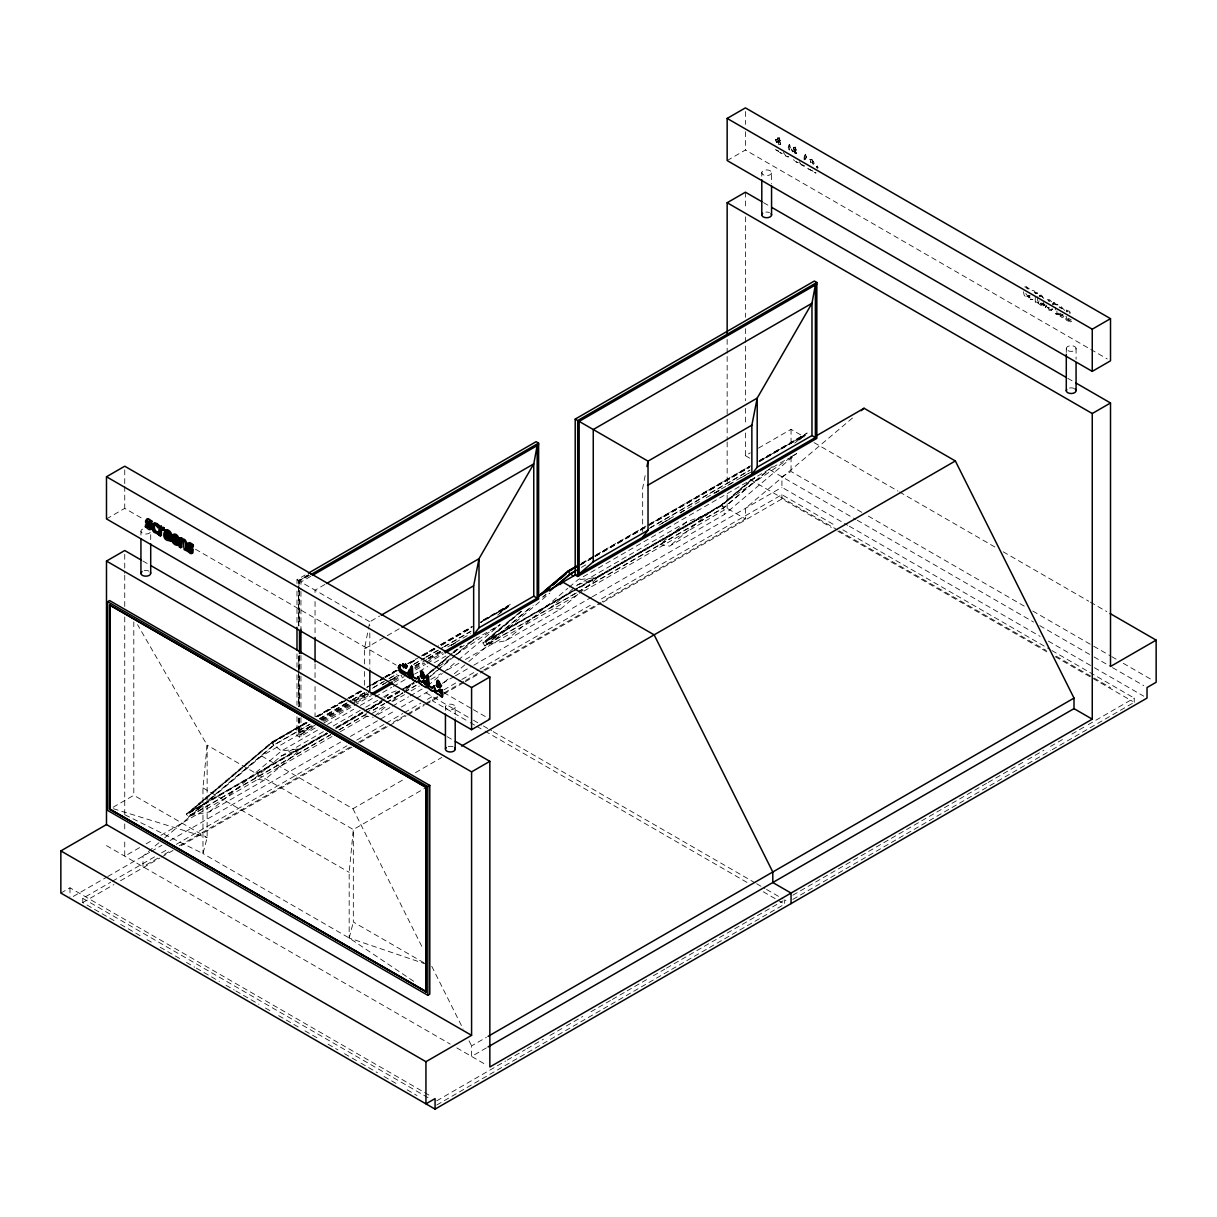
<?xml version="1.0" encoding="UTF-8"?>
<svg xmlns="http://www.w3.org/2000/svg" width="1217" height="1217" viewBox="0 0 1217 1217"><rect width="100%" height="100%" fill="white"/><g stroke="black" fill="none" stroke-linecap="round" stroke-linejoin="round"><path stroke-width="0.75" stroke-dasharray="5 3.75" d="M1043.365 302.364L1042.969 304.098A3.088 1.78 60 0 1 1041.843 304.539L1038.055 301.466L1038.055 303.139L1041.63 305.893L1045.205 304.874M413.674 981.282L349.173 937.988L202.965 853.573L202.965 787.916L207.133 745.139L137.582 624.671M125.077 814.888L202.965 853.573L207.133 837.615L207.133 745.139L353.326 829.553L353.326 922.03L426.65 964.351L349.173 937.988L349.173 872.33L353.326 829.553L426.65 787.232M789.605 144.671C787.019 161.389 788.175 136.38 790.594 147.926L789.407 150.117L789.65 148.641M804.209 159.853C803.448 157.054 805.852 150.436 806.612 157.176L805.411 159.351L805.654 157.875M804.604 159.625L805.608 153.92M1023.451 291.745L1024.136 295.031A4.244 2.449 60 0 0 1025.688 296.705L1027.893 297.8L1030.114 297.298L1026.768 296.081A4.244 2.449 60 0 1 1025.216 294.408L1024.881 293.799M364.461 663.919L364.461 648.828L368.036 630.786M368.386 628.991L369.816 621.765L379.582 616.121M645.162 475.588L642.667 488.215L642.667 531.586M1039.059 296.796L1040.854 294.97L1044.779 298.302M1044.642 304.067L1043.669 305.908M1052.218 308.449L1051.245 310.289L1049.221 310.259L1045.646 307.521L1045.646 305.847L1049.434 308.92A3.088 1.78 60 0 0 1050.256 308.768M349.173 937.988L353.326 922.03M1062.608 314.762L1060.996 315.751L1058.212 313.104M1063.856 316.146L1063.536 316.785A4.305 2.48 60 0 1 1061.939 317.394L1058.136 314.777L1058.136 313.058M798.246 162.743L795.751 161.678L798.246 162.743L798.9 161.876M369.816 690.83L364.461 697.873L364.461 688.442M1066.427 316.846C1064.753 320.71 1071.69 318.854 1070.504 321.881L1067.157 320.649A4.244 2.449 60 0 1 1065.605 318.976L1064.814 316.526M1051.245 310.289L1052.781 309.255M298.454 718.03L298.454 733.106L300.949 734.536L312.237 724.86M330.796 734.764L188.376 817.003L186.429 814.067L271.574 742.218L305.969 722.366M327.738 733.455L301.664 748.516L263.952 780.34L209.187 811.952L190.75 815.39L188.818 812.454L272.106 742.157L306.562 722.274M188.97 812.682L272.273 742.4L306.714 722.502M188.376 817.003L273.506 745.154L309.544 724.358M189.837 816.166L274.053 745.093L310.137 724.252M158.91 842.742L142.998 856.175L142.998 866.717L157.814 858.168M164.706 837.859L261.655 756.046L315.005 725.226M209.187 811.952L281.431 750.98L319.25 729.15M323.418 731.645L281.051 756.122L254.262 778.713L263.952 780.34M383.188 699.014L363.457 715.672L373.132 717.3M384.602 697.828L390.231 693.082L397.107 690.541M374.593 716.068L386.185 706.286M391.996 701.388L413.978 683.346M429.358 672.423L436.538 666.368M437.968 665.151L452.328 653.042M453.774 651.825L456.634 649.406M499.731 613.049L508.341 605.777L480.456 621.872M426.635 675.085L451.553 654.077M452.998 652.86L461.106 645.999M497.738 615.117L510.714 604.149L481.232 621.172M426.771 675.298L433.952 669.244M435.397 668.027L448.312 657.119M454.063 652.282L461.243 646.212M504.325 609.854L508.493 606.005L480.609 622.115M431.198 671.83L434.058 669.411M435.503 668.194L448.434 657.286M454.169 652.434L461.349 646.379M505.876 608.804L508.752 606.385L480.852 622.495M426.984 678.995L437.04 670.521M438.47 669.304L451.401 658.397M452.83 657.18L474.371 639.001M430.422 676.485L455.112 655.659M456.558 654.427L476.881 637.267M427.897 685.688L442.334 673.488M443.779 672.271L456.786 661.303M458.231 660.086L500.126 624.717L454.093 651.308M576.447 592.953L484.838 645.847L482.89 642.911L513.194 617.338M577.816 594.489L560.413 609.169L505.648 640.781L487.211 644.219L485.279 641.283L521.18 610.995M485.431 641.526L521.332 611.223M521.469 611.436L485.674 641.907L577.543 588.861M484.838 645.847L531.008 606.872M542.554 597.136L545.444 594.702M486.298 644.995L533.168 605.442M543.223 596.954L546.098 594.535M444.205 682.281L448.541 678.614M454.337 673.731L467.358 662.748M468.804 661.516L549.841 593.135M505.648 640.781L567.776 588.359M569.221 587.142L577.892 579.824L788.373 458.307M686.692 521.91L659.918 544.516L669.593 546.129L724.358 514.517L796.587 453.561L707.32 514.304L686.692 521.91L577.512 584.951L550.723 607.557L560.413 609.169M579.262 593.257L598.125 577.345L707.32 514.304L669.593 546.129M575.504 589.195L721.498 504.903L751.665 479.452M794.747 443.094L804.802 434.606L758.876 461.137M721.666 505.146L754.692 477.262M799.219 439.702L807.175 432.993L759.682 460.422M754.829 477.475L721.803 505.359L579.186 587.917M799.356 439.915L804.954 434.849L759.028 461.365M754.936 477.642L721.909 505.511L579.079 587.75M802.338 437.648L805.213 435.23L759.271 461.745M772.278 466.628L723.446 507.839L578.44 591.553M578.09 591.994L723.978 507.778L768.992 469.792M852.493 418.024L745.413 508.371L745.413 518.914L602.217 601.594M429.647 672.682L437.481 667.357M439.048 666.292L454.717 655.628M456.269 654.563L500.126 624.717M787.293 156.795L788.859 156.674M800.041 163.823L804.863 165.923M1061.817 315.781L1063.232 314.96M106.487 518.914L124.742 508.371L142.83 518.822M727.158 160.568L745.413 150.026L1089.139 348.473M777.313 138.236L779.443 137.977L779.991 140.929L778.241 140.989L777.313 138.236L779.443 137.977M775.518 139.727L777.602 139.392L777.982 141.796L777.207 139.62L775.518 139.727L776.537 142.511L778.256 142.176L779.063 144.336L780.721 144.199L779.747 141.568L777.982 141.796M778.241 140.989L780.386 140.7M776.537 142.511L775.914 139.499M778.256 142.176L778.667 144.564L780.721 144.199M779.747 141.568L780.325 144.427M776.172 150.208L778.88 151.349L774.438 149.372L776.568 149.98M781.253 153.312L779.747 152.444L782.242 153.509M790.594 147.926L789.209 144.899M793.317 147.47L795.446 147.211L795.994 150.178L794.245 150.239L793.317 147.47L795.446 147.211M791.522 148.976L792.541 151.745L791.522 148.976L793.606 148.626L796.724 153.448L794.671 153.814L794.26 151.425L795.066 153.585L796.724 153.448M793.606 148.626L793.986 151.045L795.751 150.817M794.245 150.239L796.39 149.95M783.292 152.414L785.999 156.05M788.236 157.084L787.688 156.567M806.612 157.176L805.213 154.148M809.731 159.594L811.815 159.244L814.918 164.067L811.42 159.473L809.731 159.594L810.75 162.363L812.454 162.044L813.199 164.158L814.918 164.067M801.334 164.904L802.657 165.664M803.296 166.044L804.239 166.318M810.75 162.363L810.126 159.366M812.454 162.044L813.199 164.158M817.063 168.159L816.516 166.501L817.428 166.151L818.113 167.824M813.078 171.232L806.46 167.855L816.12 172.951M296.994 583.536L296.994 579.733L305.178 575.002M308.297 574.88L298.454 580.57L298.454 625.766M308.494 575.002L298.652 580.676L298.834 625.979L298.971 580.874M298.834 580.783L308.814 575.185M309.316 575.489L299.488 581.163L299.488 588.769M310.791 576.326L300.949 582.015L300.949 589.545M324.924 584.464L315.051 590.154L315.051 593.942M364.461 648.828L385.652 636.597M387.28 635.654L400.317 628.139M113.12 807.236L133.809 795.294L133.809 621.933M745.413 432.933L745.413 455.675L750.296 452.861M758.45 448.145L791.05 429.327L804.209 436.933M1027.452 295.244C1032.974 295.731 1025.688 297.587 1024.805 294.271L1025.885 293.632L1026.783 294.773M1030.038 295.548L1029.034 297.937M1035.256 292.993L1037.66 293.13L1035.256 292.993L1035.256 293.997L1034.663 293.13M1030.403 299.26L1032.807 299.397L1030.403 299.26L1030.403 296.324M1039.866 295.168C1037.371 295.822 1042.984 295.807 1043.152 298.043M315.796 716.691L342.007 701.555M348.564 697.782L364.933 688.32M366.576 687.377L371.489 684.532M373.132 683.589L382.959 677.915M384.587 676.971L396.057 670.354M407.528 663.737L415.712 659.005M422.269 655.218L438.652 645.771M440.28 644.827L471.405 626.846M581.133 563.501L648.296 524.725M649.939 523.782L749.855 466.096M316.405 716.585L345.932 699.532M347.575 698.588L360.704 691.013M367.26 687.225L383.659 677.747M385.302 676.804L395.145 671.13M408.273 663.554L419.759 656.921M421.401 655.978L434.515 648.387M441.086 644.599L472.257 626.603M581.696 563.425L593.181 556.793M594.824 555.85L750.661 465.868M316.557 716.828L342.814 701.677M349.37 697.889L362.499 690.298M372.341 684.623L383.827 677.991M385.454 677.048L396.94 670.415M410.068 662.839L416.625 659.051M423.197 655.263L434.682 648.631M441.239 644.843L472.409 626.846M581.848 563.654L593.333 557.036M594.976 556.078L647.474 525.774M649.117 524.831L749.185 467.054M306.867 722.715L272.41 742.613L189.213 813.062L327.023 733.501M318.337 716.098L347.864 699.045M349.507 698.102L362.636 690.526M372.478 684.836L383.964 678.204M397.092 670.628L385.606 677.26L397.198 670.795M410.205 663.052L416.777 659.264M423.333 655.476L434.819 648.844M441.375 645.056L470.903 628.002M480.745 622.328L508.645 606.218M580.357 564.825L593.485 557.249M595.113 556.291L647.611 525.987M649.254 525.044L749.322 467.267M759.165 461.578L805.106 435.062M1035.256 296.994L1035.256 302.075L1037.66 302.212L1037.66 296.765M272.517 742.781L306.973 722.883M318.443 716.25L347.986 699.212M349.614 698.254L362.742 690.678M372.585 685.004L384.07 678.371M410.312 663.219L416.883 659.431M423.44 655.644L434.925 649.011M441.482 645.223L471.009 628.17M580.463 564.977L593.592 557.401M595.219 556.458L647.718 526.155M649.361 525.212L749.429 467.434M1037.66 302.212L1035.256 302.075M1038.055 303.139L1039.151 300.842M319.371 718.684L350.496 700.718M352.139 699.775L365.237 692.199M373.421 687.468L383.249 681.794M389.805 678.021L396.362 674.233M414.373 663.828L424.201 658.154M425.844 657.21L442.227 647.748M443.855 646.805L471.709 630.741M581.437 567.381L587.994 563.593M650.228 527.661L750.144 469.975M319.98 718.578L351.15 700.581M352.793 699.638L365.921 692.062M372.478 688.259L387.234 679.74M388.877 678.797L397.092 674.066M413.491 664.588L424.976 657.956M426.619 657.013L443.018 647.535M444.661 646.592L470.903 631.44M649.254 528.467L749.322 470.69M319.888 719.658L348.883 702.924M350.481 701.996L366.591 692.686M298.454 733.106L311.567 725.53M321.41 719.84L347.666 704.689M354.223 700.901L367.351 693.325M382.108 684.791L385.393 682.904M387.036 681.961L398.522 675.329M414.921 665.851L421.493 662.063M428.049 658.275L441.178 650.699M447.734 646.912L470.705 633.646M661.957 523.234L673.442 516.601M680.014 512.813L699.699 501.45M706.256 497.662L750.554 472.09M298.652 733.212L311.78 725.636M321.623 719.962L347.864 704.81M354.421 701.007L367.549 693.431M382.321 684.912L388.877 681.124M390.52 680.181L398.72 675.435M415.119 665.973L421.69 662.185M428.247 658.397L441.375 650.821M451.218 645.132L457.775 641.344M658.884 525.242L663.797 522.397M665.44 521.454L670.369 518.609M680.212 512.92L686.768 509.132M714.653 493.037L721.225 489.249M727.781 485.461L734.338 481.673M740.91 477.885L750.752 472.196M312.1 725.819L298.834 733.319L298.652 718.152M321.805 720.068L353.113 702.148M354.603 701.114L367.869 693.629M390.703 680.288L399.039 675.633M415.301 666.079L426.924 659.523M428.43 658.503L441.695 651.004M451.401 645.238L457.957 641.45M714.835 493.144L721.407 489.356M1042.665 304.387L1043.76 303.763A3.088 1.78 60 0 1 1042.939 303.915L1040.991 302.896M322.551 720.89L350.542 704.734M352.185 703.791L368.645 694.283M393.334 680.029L401.823 675.1M414.723 667.677L423.12 662.809M429.54 659.127L441.132 652.403M300.949 734.536L315.599 726.077M323.752 721.377L354.695 703.517M356.322 702.574L369.36 695.044M393.806 680.927L401.945 676.226M414.982 668.696L424.763 663.052M426.391 662.109L442.684 652.708M296.994 716.615L296.994 735.631L299.488 737.061L315.705 727.705M323.889 722.974L371.428 695.531M394.384 682.281L404.211 676.606M415.697 669.974L425.524 664.299M427.167 663.356L443.551 653.894M1052.766 304.752L1053.861 302.531A3.651 2.099 60 0 1 1054.911 303.17L1056.706 305.467L1056.706 304.128L1055.611 304.752L1058.014 304.889L1056.706 304.128M1045.646 307.521L1046.726 305.224M327.479 724.404L353.782 709.222M360.369 705.419L373.513 697.828M375.171 696.869L391.6 687.377M393.258 686.434L406.402 678.843M414.632 674.096L417.918 672.195M419.561 671.236L427.775 666.49M434.363 662.702L445.863 656.054M790.016 457.364L796.587 453.561M333.199 726.001L364.157 708.127M365.785 707.183L382.092 697.782M383.72 696.839L390.231 693.082M188.818 812.454L326.612 732.893M336.455 727.203L362.696 712.051M364.339 711.108L380.754 701.631M387.31 697.843L400.439 690.267M402.082 689.324L413.552 682.691M485.279 641.283L573.861 590.139M186.429 814.067L326.764 733.121M335.496 728.009L363.335 711.93M364.978 710.987L403.877 688.609M405.52 687.666L414.115 682.615M482.89 642.911L577.299 588.48M578.942 587.537L722.046 504.842L723.978 507.778M189.107 812.895L326.917 733.349M363.001 712.508L336.759 727.66L363.107 712.675M369.557 708.72L381.043 702.087M387.615 698.299L404.014 688.822M405.657 687.879L413.856 683.148M485.568 641.739L577.436 588.709M369.664 708.887L381.149 702.255M387.721 698.467L404.12 688.989M405.763 688.046L413.963 683.315M335.892 728.755L363.594 712.751M370.105 708.994L381.514 702.407M388.04 698.649L399.45 692.062M405.961 688.29L410.859 685.475L405.702 687.377M1055.611 313.819L1058.014 313.956L1055.611 313.819L1055.611 307.384M190.75 815.39L330.872 734.49M339.011 729.789L366.713 713.786M373.223 710.028L384.633 703.441M386.261 702.513L402.553 693.097M404.181 692.169L417.203 684.639M487.211 644.219L576.812 592.496M338.995 730.033L366.865 713.953M373.421 710.165L384.891 703.532M386.534 702.589L402.933 693.127M404.561 692.184L416.047 685.551M1058.136 314.777L1059.231 314.138L1063.034 316.77A4.305 2.48 60 0 0 1064.19 316.572L1063.11 317.196M60.85 893.065L69.978 887.802L431.792 1096.684M139.559 847.625L124.742 856.175L124.742 839.091M146.146 843.822L152.718 840.019M160.948 835.273L332.135 736.437M340.364 731.691L369.983 714.592M371.641 713.634L386.443 705.084M393.03 701.281L404.546 694.633M411.133 690.83L419.363 686.084M430.894 679.421L440.767 673.731M447.354 669.928L458.87 663.28M465.457 659.477L577.375 594.854M583.962 591.051L727.158 508.371L745.413 518.914M861.773 512.311L791.05 471.496L781.923 476.76L781.923 487.302L847.701 525.272M377.97 714.501L390.855 707.062M392.467 706.134L408.562 696.839M410.175 695.911L423.06 688.472M73.263 896.442L106.062 877.503M107.704 876.559L149.585 852.372M151.227 851.428L161.846 845.298M170.045 840.567L340.654 742.066M350.39 736.437L394.825 710.789M401.336 707.031L427.745 691.788M442.349 683.346L454.078 676.576M455.477 675.77L472.181 666.125M473.839 665.167L591.629 597.167M592.344 596.756L781.923 487.302M1070.504 321.881L1071.584 321.242L1068.237 320.025A4.244 2.449 60 0 1 1066.685 318.352L1065.955 316.496M114.033 920.615L82.756 902.558L82.756 898.344L110.656 882.234M112.299 881.275L154.97 856.646M161.542 852.858L168.098 849.07M176.313 844.324L346.997 745.778M356.84 740.088L384.739 723.993M386.382 723.035L402.797 713.558M404.44 712.614L420.854 703.137M427.41 699.349L432.339 696.504L432.339 700.718L468.56 721.635M443.825 689.872L460.239 680.394M461.882 679.451L478.296 669.974M479.939 669.031L593.181 603.647M601.381 598.916L781.923 494.68L836.246 526.048M164.401 854.364L170.973 850.561M179.203 845.815L350.39 746.979M358.619 742.233L386.595 726.077M393.182 722.274L406.341 714.668M407.999 713.725L424.459 704.217M426.102 703.274L437.618 696.626M444.205 692.823L463.951 681.414M465.609 680.47L482.069 670.963M483.712 670.004L600.574 602.537M82.756 902.558L113.942 884.546M120.498 880.758L159.899 858.015M161.542 857.072L173.027 850.44M181.227 845.693L351.926 747.147M360.126 742.416L388.025 726.306M389.668 725.362L406.082 715.885M407.725 714.942L424.14 705.464M425.767 704.506L442.182 695.044M443.825 694.086L463.525 682.722M465.168 681.779L483.225 671.343M484.853 670.4L601.381 603.13M603.024 602.172L781.923 498.894L831.317 527.402M261.655 756.046L352.93 808.742L403.953 779.291M415.469 772.643L441.817 757.43M486.404 1047.883L471.587 1056.432L471.587 1045.89L486.404 1037.34M436.72 1100.807L505.648 1060.996M507.291 1060.053L525.348 1049.632M526.991 1048.689L543.406 1039.212M549.962 1035.424L564.734 1026.889M566.377 1025.946L582.791 1016.469M590.99 1011.723L610.691 1000.359M612.334 999.416L625.462 991.825M627.105 990.881L646.79 979.518M653.362 975.73L664.847 969.097M666.49 968.139L783.018 900.869M792.86 895.18L986.531 783.368M988.174 782.425L1025.916 760.625M1027.559 759.682L1043.973 750.204M1050.545 746.417L1065.316 737.882M1071.873 734.094L1086.644 725.56M1088.287 724.617L1134.244 698.086L1134.244 702.3M436.72 1105.021L784.661 904.14L784.661 899.911L787.855 901.767M792.86 899.393L1050.545 750.63M1052.188 749.687L1132.601 703.259M1040.733 296.613L1041.737 296.537M1048.324 300.995L1049.815 301.162M1032.138 290.574L1033.948 290.741L1036.336 293.373L1036.336 292.369M1047.457 299.549L1049.739 299.854L1052.37 302.683M577.512 584.951L598.125 577.345L577.892 579.824M281.051 756.122L301.664 748.516L281.431 750.98L274.053 745.093L272.106 742.157M1044.749 305.284L1041.828 304.828L1039.151 302.516M1052.34 309.666L1049.419 309.209L1046.726 306.897M817.428 166.151L817.459 167.931M816.516 166.501L817.718 168.052M1066.259 311.719L1068.009 311.795L1066.214 310.837M1062.913 315.157L1059.779 313.195M792.541 151.745L794.26 151.425M1071.112 319.599L1067.72 318.185M1060.205 307.673L1062.487 308.814M1066.183 310.046L1069.241 311.202L1071.097 313.408M113.333 808.712L207.133 837.615L133.809 795.294M1059.216 306.821L1061.954 308.51M1054.241 304.28L1053.861 302.531M1025.825 286.269L1029.278 288.84M1024.744 286.893L1026.053 287.471M1026.539 287.851L1028.274 289.098M1047.959 300.143L1049.419 301.01M814.234 172.358L815.725 173.164M785.315 155.654L786.654 156.43M1090.782 349.431L1107.227 358.924M763.5 202.63L770.087 206.434M1067.75 378.289L1074.337 382.092M814.082 442.623L897.948 491.044M899.591 492.003L994.974 547.072M1003.204 551.818L1088.728 601.198M1090.371 602.141L1106.816 611.634M868.345 516.114L1024.577 606.325M1032.807 611.071L1092.014 645.253M1093.657 646.197L1110.102 655.689M1111.745 656.648L1116.674 659.492M1123.261 663.295L1152.864 680.379M745.413 455.675L750.341 458.535M770.087 469.929L855.931 519.492M857.24 520.252L1033.552 622.039M1039.79 625.644L1092.744 656.222M1094.068 656.967L1110.847 666.657M1112.49 667.616L1143.737 685.643M849.344 526.231L1040.124 636.369M1048.354 641.116L1092.744 666.749M1094.402 667.707L1143.737 696.185M842.833 529.851L1050.286 649.604M1051.929 650.563L1134.244 698.086M750.341 479.604L837.509 529.927M839.152 530.886L1046.377 650.517M1056.234 656.222L1092.425 677.108M1094.068 678.052L1110.513 687.544M837.904 531.205L1048.628 652.875M1055.215 656.678L1132.601 701.357M296.994 579.733L369.816 621.765L369.816 625.508M195.465 549.202L396.103 665.045M443.794 692.579L471.755 708.72M473.398 709.663L489.842 719.156M425.95 692.823L471.846 719.323M473.504 720.266L481.734 725.028M483.377 725.971L491.607 730.732M493.25 731.676L755.027 882.812M756.67 883.755L764.9 888.516M766.558 889.46L783.018 898.967M470.203 722.579L475.147 725.438M476.79 726.382L483.377 730.185M485.02 731.143L748.44 883.223M763.257 891.772L776.431 899.378M778.074 900.337L784.661 904.14M142.83 560.976L149.417 564.779M447.08 736.635L453.667 740.438M202.965 787.916L349.173 872.33M106.487 845.632L450.214 1044.08M456.786 1047.883L486.8 1065.21M82.756 898.344L428.49 1097.947M120.62 924.418L140.381 935.827M146.968 939.63L153.555 943.418M160.142 947.222L179.888 958.631M186.475 962.434L194.705 967.196M196.348 968.139L219.41 981.45M225.997 985.253L234.227 989.999M235.87 990.957L258.917 1004.253M265.504 1008.056L272.091 1011.859M278.678 1015.663L298.424 1027.072M305.011 1030.875L319.828 1039.424M328.058 1044.186L337.946 1049.891M344.533 1053.679L359.35 1062.243M360.993 1063.186L377.453 1072.694M384.04 1076.497L398.857 1085.047M407.087 1089.808L416.975 1095.513M1042.224 296.781L1043.79 298.393M1048.582 307.277L1049.434 307.886M1026.692 287.881L1027.756 288.885M1054.348 304.326L1053.816 303.794A3.651 2.099 60 0 0 1052.766 303.155M1069.241 312.526L1070.093 313.636M793.53 159.686L794.488 160.811M721.498 504.903L723.446 507.839L724.358 514.517M271.574 742.218L273.506 745.154M799.295 161.648L800.436 163.595M352.93 808.742L423.273 949.336M431.746 966.283L463.114 1028.943M469.047 1040.809L471.587 1045.89M1064.616 310.381L1060.905 306.395L1059.231 306.075L1059.231 307.779M795.37 151.045L796.329 153.677M795.051 147.44L795.994 150.178M779.047 138.206L779.991 140.929M793.712 147.242L794.64 150.01M777.709 138.008L778.637 140.761M1052.811 303.642L1053.116 304.661M1076.071 348.305L1076.071 359.304M1066.29 348.777L1066.29 352.443M1056.934 310.959L1056.934 314.595M791.05 429.327L791.05 443.992M791.05 456.831L791.05 471.496M781.923 494.68L781.923 498.894M771.563 172.981A4.898 2.83 0 0 1 763.88 175.065A4.898 2.83 0 0 1 764.595 170.182A4.898 2.83 0 0 1 771.563 172.981L771.563 183.98M761.796 172.51L761.796 176.176M745.413 111.538L745.413 124.377M745.413 131.71L745.413 150.026M745.413 192.195L745.413 209.248M745.413 216.839L745.413 317.302M745.413 328.681L745.413 400.712M745.413 408.288L745.413 425.357M727.158 339.421L727.158 354.603M727.158 356.505L727.158 417.248M727.158 419.15L727.158 440.037M727.158 441.938L727.158 485.598M727.158 495.091L727.158 508.371M455.204 707.229A4.898 2.83 0 0 1 447.521 709.313A4.898 2.83 0 0 1 448.221 704.43A4.898 2.83 0 0 1 455.204 707.229L455.204 718.228M445.437 706.758L445.437 710.424M369.816 632.962L369.816 668.437M364.461 671.465L364.461 686.555M315.051 601.502L315.051 635.517M315.051 663.858L315.051 678.98M315.051 686.54L315.051 716.767M300.949 591.416L300.949 629.083M300.949 655.446L300.949 674.279M300.949 676.165L300.949 708.172M300.949 717.589L300.949 736.224M299.488 590.671L299.488 624.899M299.488 655.309L299.488 668.62M299.488 676.226L299.488 706.651M299.488 718.06L299.488 737.061M298.971 656.191L298.971 673.138L298.652 656.009M298.971 675.024L298.971 707.031L298.652 674.842M298.971 718.334L298.971 733.41M298.454 655.887L298.454 669.076M298.454 670.963L298.454 706.742M296.994 591.127L296.994 625.355M296.994 653.879L296.994 667.175M296.994 674.781L296.994 705.206M150.71 534.628L150.71 541.961M140.929 531.433L140.929 535.1M124.742 469.884L124.742 484.549M124.742 486.374L124.742 508.371M124.742 554.328L124.742 573.313M124.742 575.215L124.742 607.481M124.742 616.973L124.742 816.318M124.742 823.909L124.742 831.5M69.978 887.802L69.978 896.579M150.254 532.407A4.898 2.83 0 0 1 142.648 533.35A4.898 2.83 0 0 1 143.028 528.863M144.169 570.682A4.898 2.83 0 0 1 148.991 571.184M448.221 746.584A4.898 2.83 0 0 1 453.12 746.827M1069.515 388.04A4.898 2.83 0 0 1 1074.352 388.542M765.812 212.108A4.898 2.83 0 0 1 769.479 212.579M1034.298 292.399A3.195 1.841 60 0 1 1035.317 293.282M1068.009 350.709A4.898 2.83 0 0 0 1076.011 349.051A4.898 2.83 0 0 0 1069.515 345.871A4.898 2.83 0 0 0 1068.009 350.709"/><path stroke-width="1.5" d="M442.167 696.945C439.763 677.702 446.73 704.704 439.078 694.451L438.12 694.481C430.635 688.685 434.682 691.302 438.12 694.481M423.242 680.197L422.132 682.113L419.363 680.881L417.75 676.804L418.754 677.048L419.759 680.653L422.512 681.885M434.302 688.229L434.15 685.825L435.032 689.096C437.42 694.055 440.828 686.327 439.824 691.667L441.497 693.188L439.443 691.895C440.432 686.555 437.025 694.283 434.636 689.324L434.697 688.001M409.277 675.055L408.227 672.256L409.444 670.019L410.159 678.477L400.089 672.393L398.385 667.357L399.967 664.543L400.484 665.273C397.366 670.826 408.349 672.484 409.277 675.055C406.858 673.016 396.499 670.232 400.484 665.273M398.887 665.653L398.355 668.118M164.706 532.742C164.949 525.714 173.316 532.422 171.506 536.773L170.41 537.397L164.98 534.248L165.36 536.423A3.088 1.78 60 0 0 166.486 538.173L169.178 539.527L171.354 538.842C169.924 530.764 180.055 536.499 178.001 541.778L179.082 541.139C179.812 537.914 176.313 532.103 172.86 534.628M425.098 681.566L425.098 684.167L423.425 682.661L423.546 680.151M425.494 683.939L423.82 682.433L423.942 679.923L422.558 681.733M417.75 676.804L417.537 678.158L418.146 676.576M434.15 685.825L432.567 687.894L429.312 685.992L428.551 677.337L427.395 675.435L428.932 686.221L432.172 688.122L433.754 686.053M425.098 684.167L424.703 681.779L426.087 680.562C428.065 687.438 425.676 687.879 422.116 685.232C414.632 679.451 418.678 682.068 422.116 685.232M441.102 693.416L440.706 691.028L442.09 689.811M440.873 692.336L440.706 691.028M150.741 523.401C139.21 514.928 154.574 527.95 150.315 529.547A4.244 2.449 60 0 1 148.763 529.441L145.416 526.794C144.138 523.812 153.296 531.281 147.926 524.923C142.556 521.971 147.394 515.825 150.817 521.819L150.817 523.447L151.897 521.195L148.276 518.64L146.74 519.218L146.633 521.089M186.962 549.065C199.421 559.972 177.545 535.617 192.286 545.764L192.286 547.391L189.822 544.973L188.27 545.353L192.134 550.099L191.784 553.492A4.244 2.449 60 0 1 190.232 553.385L186.886 550.738L186.886 549.019L188.042 548.441L191.845 551.514M326.567 583.506L533.761 463.89L533.761 596.178L478.996 627.789L473.656 634.833L473.656 585.788L478.996 558.725L533.761 463.89L537.169 445.62L537.169 598.155L444.327 651.764M646.942 466.567L648.022 461.152L757.202 398.111L811.967 303.276L815.375 285.006L815.375 437.527L579.155 573.922L593.257 561.828L648.022 530.216L648.022 461.152L579.155 421.386L816.835 284.154M751.863 425.174L757.202 398.111L757.202 467.176L751.863 474.204L751.863 425.174L647.566 485.385M164.98 533.076L165.618 531.646L167.185 531.844L169.133 535.48L170.213 534.856L166.06 532.453L164.98 533.076L171.506 536.773M166.06 532.453L166.699 531.023M177.728 540.363L172.555 537.458L173.21 536.028L175.674 536.91L176.708 539.861M172.555 537.458L174.959 535.252M188.057 543.588L189.746 542.569L192.256 544.014L193.366 545.14L192.286 547.391M408.227 672.256L409.444 670.019M418.1 680.988L416.564 681.839L412.365 679.497L410.388 668.285C414.997 662.033 409.551 679.208 416.564 678.645L412.928 676.987L411.392 666.186M410.388 668.285L411.787 665.958M433.708 690.465L431.29 690.678L427.745 687.605L426.406 677.534L427.395 675.435M426.406 677.534L427.791 675.207M153.144 523.964L154.422 522.702L157.176 523.645L158.864 525.257L158.864 526.976L157.693 527.554C151.806 518.625 151.882 536.347 158.864 531.616L157.769 533.959L153.966 532.194A4.305 2.48 60 0 1 152.384 529.73C148.961 523.416 156.385 521.378 158.864 526.976M422.36 674.933C425.22 673.427 421.371 668.818 420.61 672.864L422.36 674.933L423.683 673.016M438.363 684.182C441.223 682.661 437.375 678.052 436.614 682.098L438.363 684.182L439.687 682.265M420.61 672.864L421.949 670.993M436.614 682.098L437.953 680.242M403.04 664.056C406.417 668.346 403.01 661.12 402.082 665.577L403.801 667.661C404.774 663.691 407.649 670.78 404.546 666.399M403.801 667.661L404.942 666.171M404.409 665.638L405.58 664.132L407.269 666.201L406.25 667.783M422.618 676.043L421.249 674.461L422.618 676.043L423.79 674.522L425.478 676.591C424.535 681.216 421.173 673.838 424.459 678.188M423.014 675.815L423.79 674.522M438.622 685.277L437.253 683.695L438.622 685.277L439.793 683.771L441.482 685.84L440.067 687.666L438.744 686.038L440.067 687.666M439.018 685.049L439.793 683.771M402.082 665.577L403.435 663.828M423.136 676.576L421.934 678.021L420.276 675.983L421.249 674.461M420.276 675.983L421.63 674.233M439.139 685.81L437.937 687.27L436.279 685.217L437.648 683.467M405.854 668.011L407.269 666.201M424.064 678.417L425.478 676.591M421.934 678.021L422.74 676.804M437.937 687.27L438.744 686.038M642.667 537.245L648.022 530.216M416.899 678.827L417.933 677.93M424.9 681.566L426.087 680.562M539.177 595.417L568.035 571.062L576.219 566.331M539.846 595.235L542.721 592.816M545.596 590.397L567.137 572.218M539.998 595.478L542.873 593.044M545.748 590.625L550.054 586.99M552.929 584.571L565.859 573.663M545.992 591.006L548.761 588.419M553.187 584.951L557.386 581.148M560.368 578.881L565.996 573.876M549.765 591.051L569.967 573.998L576.523 570.21M556.154 586.046L570.514 573.937L575.428 571.092M559.972 584.601L562.862 582.152L654.138 634.848L772.795 871.996L772.795 882.523L791.05 893.065L791.05 903.607M861.18 410.692L864.07 408.258L955.345 460.954L1074.003 698.086L1074.003 708.629L488.047 1046.924M106.487 476.76L124.742 466.217L489.842 677.002L489.842 719.156L471.587 729.698L106.487 518.914L106.487 476.76L471.587 687.544L489.842 677.002M727.158 118.414L745.413 107.872L1110.513 318.656L1110.513 360.825L1092.257 371.368L727.158 160.568L727.158 118.414L1092.257 329.199L1110.513 318.656M146.907 520.922C147.729 520.83 154.148 526.063 151.395 528.923A4.244 2.449 60 0 1 149.843 528.802M150.817 521.819L151.897 521.195M145.416 525.075L146.572 524.497L150.376 527.57M145.416 526.794L146.496 526.17M149.645 528.011L150.725 527.372M157.693 527.554L158.864 525.257M158.986 526.094L161.389 526.231L160.294 528.208L158.986 526.094L158.986 535.161L160.294 535.936L161.389 535.313L161.389 528.863L162.378 528.65M160.294 526.855L161.389 526.231M160.294 535.936L160.294 529.486L161.389 528.863M106.487 561.067L471.587 771.867L471.587 1035.348L106.487 824.563L106.487 561.067L124.742 550.525L141.187 560.033M727.158 333.717L727.158 202.737L745.413 192.195L761.857 201.687M160.294 528.208L162.089 527.965A3.651 2.099 60 0 1 163.139 528.543L164.234 527.919L163.139 530.14L160.294 529.486M158.986 535.161L161.389 535.313M170.41 537.397C166.47 518.412 157.312 542.873 171.354 540.515L171.354 538.842L167.566 537.549A3.088 1.78 60 0 1 166.44 535.799L166.227 535.115M179.34 537.853L181.744 537.99L180.664 539.618L179.34 537.853L179.34 546.92L180.664 547.68L181.744 547.057L181.744 540.287L182.763 540.089A3.195 1.841 60 0 1 183.28 540.15M180.664 538.614L181.744 537.99M180.664 547.68L180.664 540.911L181.744 540.287M178.001 541.778L172.555 538.629L172.951 540.804A3.088 1.78 60 0 0 174.061 542.554L176.769 543.908L178.945 543.223L178.945 544.881C175.415 546.798 171.536 542.234 171.278 538.842M179.34 546.92L181.744 547.057M192.286 545.764L193.366 545.14M180.664 540.911L181.683 540.713A3.195 1.841 60 0 1 183.143 541.291L184.193 549.719L186.597 549.856C187.129 546.676 187.357 537.762 181.744 538.994M192.21 547.346L193.366 546.768L190.308 544.075M186.886 550.738L188.042 548.441M191.115 551.955L192.195 551.316M107.628 601.67L109.576 600.544L429.784 785.421L429.784 994.152L427.836 995.278L107.628 810.416L107.628 601.67L427.836 786.532L429.784 785.421M109.697 604.971L426.3 787.429L426.011 991.84L109.591 809.275L109.591 605.047L426.148 787.521M308.464 573.101L536.134 441.665L538.629 443.094L538.629 598.992L445.194 652.936M575.2 419.104L814.34 281.036L816.835 282.481L816.835 438.379L577.695 576.447L575.2 575.002L575.2 419.104L577.695 420.55L816.835 282.481M310.959 574.546L538.629 443.094M312.434 575.382L538.629 444.783M381.225 615.178L478.996 558.725L478.996 627.789M401.945 627.196L473.656 585.788M109.697 809.214L109.986 604.803L109.697 809.214L426.148 991.749M1110.102 613.535L1156.15 640.127L1156.15 682.281L1147.023 687.544L1147.023 698.086L435.077 1109.128L60.85 893.065L60.85 850.911L106.487 824.563M399.967 664.543L400.089 665.501M405.58 664.132L406.874 666.414M568.567 571.001L576.782 566.27M576.934 566.498L568.735 571.229L572.157 569.556M398.841 670.445L410.54 678.249M757.202 467.176L811.967 435.564L811.967 303.276L593.257 429.54L593.257 561.828M410.95 669.411L410.783 668.057M538.173 596.406L576.037 574.546M816.333 435.808L864.07 408.258M370.987 694.101L392.163 681.87M411.194 671.175L411.346 669.183M410.159 678.477L410.357 672.651M408.851 673.655L408.623 672.027M373.071 694.588L392.741 683.224M411.194 674.233L411.589 670.947M411.331 676.606L411.589 674.005M411.742 678.356L411.726 676.378M412.365 679.497L412.137 678.128M413.308 680.288L413.947 680.668M414.601 681.048L416.564 681.839M426.954 678.66L426.787 677.306M422.132 682.113L422.953 681.505M427.213 680.409L427.35 678.432M426.163 687.711L426.437 682.007M427.213 683.467L427.593 680.181M424.429 686.54L426.543 687.483M427.334 685.84L427.593 683.239M427.745 687.605L432.567 691.089M436.279 685.217L438.333 687.042M441.482 685.84L439.398 684M438.85 689.674L439.945 689.172M438.135 691.347L438.957 690.739M439.078 694.451L442.562 696.732M461.562 746.036L955.345 460.954M471.587 771.867L489.842 761.325L489.842 1066.974L1092.257 719.171L1092.257 413.521L727.158 202.737M1092.257 413.521L1110.513 402.979L1110.513 666.475L1156.15 640.127M60.85 850.911L425.95 1061.696L471.587 1035.348M488.047 1036.382L1074.003 698.086M161.389 527.585L163.184 527.341A3.651 2.099 60 0 1 164.234 527.919M180.664 539.618C186.277 538.386 186.049 547.3 185.516 550.495M158.864 533.335L157.83 533.229M171.354 540.515L168.661 539.724M178.945 544.881L177.743 544.714M167.383 530.886L168.767 531.54M162.911 528.741L164.234 529.517M771.73 207.377L1066.107 377.346M1075.98 383.036L1110.513 402.979M811.967 435.564L815.375 437.527M1074.003 708.629L1092.257 719.171M533.761 596.178L537.169 598.155M151.897 522.823L151.288 522.063M163.078 530.095L163.139 528.543M173.635 536.834L176.419 538.431M158.864 531.616C153.448 533.898 152.657 520.085 157.769 525.881M178.945 543.223L175.157 541.93A3.088 1.78 60 0 1 174.031 540.181L173.635 538.005M157.693 532.209L157.769 533.959M170.197 539.42L170.274 541.139M177.773 543.801L177.849 545.505M185.273 549.095L186.597 549.856M151.06 565.722L445.437 735.677M455.31 741.381L489.842 761.325M109.986 809.046L426.3 991.657M190.582 552.381L189.107 551.286M176.252 544.105L173.331 541.2M175.856 535.586L177.347 537.153M156.537 532.711L155.061 531.57A4.305 2.48 60 0 1 153.89 530.019M570.514 573.937L573.466 576.295M149.006 524.299L147.47 522.823M437.557 680.47L439.291 682.494M421.554 671.221L423.288 673.244M437.009 681.87L438.759 683.954M421.006 672.636L422.755 674.705M402.462 665.349L404.196 667.433M423.394 674.75L425.083 676.819M420.671 675.754L422.329 677.808M150.223 525.379L150.771 526.292M568.035 571.062L569.967 573.998M169.498 532.316L170.091 533.715M409.064 670.248L409.962 672.879M409.247 673.427L409.673 674.827M425.691 680.79L426.041 682.235M164.782 533.837L164.98 534.887M189.35 544.729L193.214 549.476L192.864 552.868A4.244 2.449 60 0 1 191.921 552.944M1092.257 329.199L1092.257 371.368M1076.071 362.97L1076.071 390.459M1066.29 354.269L1066.29 390.931M771.563 185.805L771.563 215.135M761.796 179.842L761.796 214.664M579.155 421.386L579.155 575.595M577.695 420.55L577.695 576.447M471.587 687.544L471.587 729.698M455.204 720.053L455.204 749.383M445.437 714.09L445.437 748.911M435.077 1109.128L435.077 1098.586L425.95 1103.849L425.95 1061.696M427.836 786.532L427.836 995.278M426.011 787.597L425.889 991.901M369.816 670.293L369.816 690.83M315.051 637.404L315.051 661.972M300.949 629.083L300.949 653.559M299.488 630.604L299.488 653.407M296.994 627.257L296.994 650.076M150.71 543.786L150.71 573.116M140.929 538.766L140.929 573.587M150.436 572.401A4.898 2.83 0 0 1 144.945 576.143A4.898 2.83 0 0 1 142.085 571.518M454.762 747.938A4.898 2.83 0 0 1 449.91 751.969A4.898 2.83 0 0 1 446.289 747.542M1075.204 389.09A4.898 2.83 0 0 1 1071.584 393.517A4.898 2.83 0 0 1 1066.746 389.486M771.122 213.69A4.898 2.83 0 0 1 766.269 217.721A4.898 2.83 0 0 1 762.648 213.294"/></g></svg>
